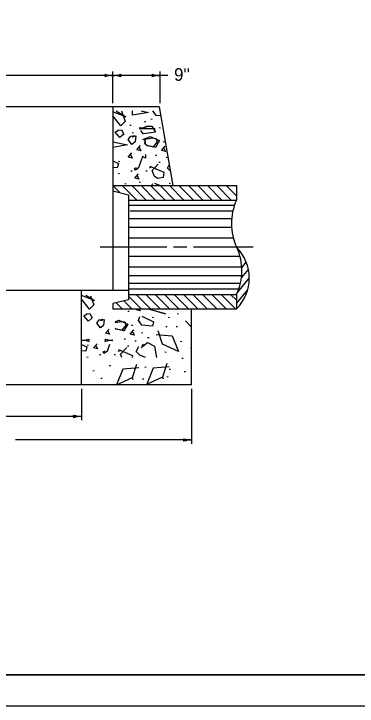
# Model space of a CAD drawing. Extents: x 1000 to 1036.3, y 1000 to 1022.
# Drawn here: x 1012.67 to 1018.14, y 1000 to 1011 of the extents above; entities that cross this region are included whole.
import ezdxf

# ---------------------------------------------------------------- set-up
doc = ezdxf.new("R2010")
doc.units = 0
for name, color, linetype in [('Level 1', 7, 'Continuous'), ('Level 10', 7, 'Continuous'), ('Level 11', 7, 'Continuous')]:
    doc.layers.add(name, color=color, linetype=linetype)

msp = doc.modelspace()

# ---------------------------------------------------------------- linework, layer by layer
at = {"layer": 'Level 1'}
for p, q in [((1014.25, 1010.021), (1012.097, 1010.021)), ((1014.25, 1009.583), (1014.25, 1010.083)), ((1015.125, 1010.021), (1014.25, 1010.021)), ((1015, 1009.583), (1015, 1010.083)), ((1014.989, 1009.521), (1009.518, 1009.521)), ((1014.25, 1009.521), (1014.25, 1006.604)), ((1014.989, 1009.521), (1015.204, 1008.271)), ((1014.25, 1008.271), (1016.217, 1008.271)), ((1014.25, 1008.271), (1014.25, 1008.187)), ((1014.361, 1008.16), (1014.25, 1008.271)), ((1014.629, 1008.042), (1014.4, 1008.271)), ((1014.78, 1008.042), (1014.551, 1008.271)), ((1014.93, 1008.042), (1014.701, 1008.271)), ((1015.08, 1008.042), (1014.851, 1008.271)), ((1015.231, 1008.042), (1015.001, 1008.271)), ((1015.381, 1008.042), (1015.152, 1008.271)), ((1015.531, 1008.042), (1015.302, 1008.271)), ((1015.681, 1008.042), (1015.452, 1008.271)), ((1015.831, 1008.042), (1015.602, 1008.271)), ((1015.982, 1008.042), (1015.753, 1008.271)), ((1016.132, 1008.042), (1015.903, 1008.271)), ((1016.217, 1008.107), (1016.053, 1008.271)), ((1016.217, 1008.257), (1016.203, 1008.271)), ((1016.217, 1008.271), (1016.217, 1008.042)), ((1014.25, 1008.187), (1014.5, 1008.125)), ((1014.5, 1008.125), (1014.5, 1006.458)), ((1014.5, 1008.125), (1014.5, 1006.458)), ((1014.5, 1008.042), (1016.217, 1008.042)), ((1014.5, 1008.042), (1016.217, 1008.042)), ((1014.5, 1007.962), (1016.185, 1007.962)), ((1014.528, 1007.87), (1016.158, 1007.87)), ((1014.5, 1007.75), (1016.139, 1007.75)), ((1014.5, 1007.61), (1016.137, 1007.61)), ((1014.5, 1007.441), (1016.165, 1007.441)), ((1015.108, 1007.292), (1014.048, 1007.292)), ((1014.5, 1007.292), (1014.048, 1007.292)), ((1015.426, 1007.292), (1015.214, 1007.292)), ((1016.48, 1007.292), (1015.533, 1007.292)), ((1016.273, 1007.145), (1014.5, 1007.145)), ((1016.296, 1006.961), (1016.373, 1007.054)), ((1016.301, 1006.975), (1014.5, 1006.975)), ((1016.321, 1006.835), (1014.5, 1006.835)), ((1016.3, 1006.811), (1016.407, 1006.938)), ((1016.237, 1006.58), (1016.421, 1006.799)), ((1016.279, 1006.716), (1014.5, 1006.716)), ((1016.251, 1006.623), (1014.5, 1006.623)), ((1016.217, 1006.4), (1016.394, 1006.612)), ((1014.5, 1006.604), (1010.018, 1006.604)), ((1013.75, 1005.104), (1013.75, 1006.604)), ((1014.5, 1006.542), (1016.217, 1006.542)), ((1014.701, 1006.312), (1014.5, 1006.513)), ((1014.851, 1006.312), (1014.622, 1006.542)), ((1015.001, 1006.312), (1014.772, 1006.542)), ((1015.152, 1006.312), (1014.922, 1006.542)), ((1015.302, 1006.312), (1015.073, 1006.542)), ((1015.452, 1006.312), (1015.223, 1006.542)), ((1015.602, 1006.312), (1015.373, 1006.542)), ((1015.752, 1006.312), (1015.523, 1006.542)), ((1015.903, 1006.312), (1015.674, 1006.542)), ((1016.053, 1006.312), (1015.824, 1006.542)), ((1016.203, 1006.312), (1015.974, 1006.542)), ((1016.217, 1006.449), (1016.124, 1006.542)), ((1016.217, 1006.542), (1016.217, 1006.312)), ((1014.5, 1006.458), (1014.25, 1006.396)), ((1014.25, 1006.396), (1014.25, 1006.312)), ((1014.4, 1006.312), (1014.303, 1006.409)), ((1014.55, 1006.312), (1014.424, 1006.439)), ((1014.25, 1006.312), (1016.217, 1006.312)), ((1015.5, 1005.104), (1015.5, 1006.312)), ((1015.5, 1005.104), (1009, 1005.104)), ((1013.75, 1005.042), (1013.75, 1004.542)), ((1015.5, 1005.042), (1015.5, 1004.167)), ((1013.75, 1004.604), (1011.859, 1004.604)), ((1015.5, 1004.229), (1012.7, 1004.229))]:
    msp.add_line(p, q, dxfattribs=at)
for points in [[(1014.303, 1009.458), (1014.457, 1009.364), (1014.25, 1009.441)], [(1014.386, 1009.458), (1014.446, 1009.292), (1014.379, 1009.222), (1014.25, 1009.382)], [(1014.699, 1009.458), (1014.819, 1009.434), (1014.563, 1009.388), (1014.561, 1009.458)], [(1015.013, 1009.38), (1014.937, 1009.386), (1014.885, 1009.458)], [(1014.753, 1009.291), (1014.775, 1009.289)], [(1014.852, 1009.331), (1014.873, 1009.328)], [(1014.326, 1009.153), (1014.385, 1009.156), (1014.422, 1009.086), (1014.363, 1009.033), (1014.289, 1009.118), (1014.342, 1009.15)], [(1014.518, 1009.232), (1014.539, 1009.23)], [(1014.667, 1009.196), (1014.921, 1009.174), (1014.67, 1009.174)], [(1014.697, 1009.172), (1014.79, 1009.214), (1014.87, 1009.214), (1014.926, 1009.118), (1014.819, 1009.105), (1014.731, 1009.094), (1014.694, 1009.148)], [(1014.989, 1009.193), (1015.01, 1009.191)], [(1014.555, 1009.046), (1014.614, 1009.062), (1014.603, 1008.966), (1014.553, 1008.926), (1014.494, 1009.001), (1014.534, 1009.057), (1014.593, 1009.068)], [(1014.557, 1009.115), (1014.578, 1009.112)], [(1014.726, 1009.001), (1014.846, 1009.052), (1014.99, 1008.987), (1014.926, 1008.878), (1014.798, 1008.905), (1014.761, 1008.942), (1014.771, 1008.99)], [(1014.742, 1009.003), (1014.883, 1009.03), (1014.939, 1009.022), (1014.955, 1008.969), (1014.891, 1008.889), (1014.803, 1008.905), (1014.771, 1008.923), (1014.771, 1008.99)], [(1014.25, 1008.965), (1014.485, 1008.917), (1014.25, 1008.875)], [(1014.758, 1008.99), (1014.747, 1008.982)], [(1015.048, 1008.971), (1015.069, 1008.968)], [(1014.663, 1008.892), (1014.695, 1008.825), (1014.631, 1008.841), (1014.69, 1008.908)], [(1015.056, 1008.879), (1015.088, 1008.812), (1015.024, 1008.828), (1015.083, 1008.895)], [(1014.526, 1008.774), (1014.558, 1008.707), (1014.494, 1008.723), (1014.553, 1008.79)], [(1014.769, 1008.764), (1014.771, 1008.707), (1014.723, 1008.731), (1014.657, 1008.553), (1014.609, 1008.518), (1014.595, 1008.545), (1014.627, 1008.561)], [(1014.93, 1008.755), (1014.952, 1008.752)], [(1015.1, 1008.722), (1015.122, 1008.719)], [(1014.25, 1008.665), (1014.338, 1008.624), (1014.319, 1008.555), (1014.25, 1008.56)], [(1014.341, 1008.657), (1014.362, 1008.654)], [(1014.838, 1008.582), (1015.062, 1008.486), (1015.051, 1008.398), (1014.963, 1008.385), (1014.91, 1008.417), (1014.873, 1008.51), (1014.971, 1008.614)], [(1014.982, 1008.644), (1015.004, 1008.641)], [(1015.163, 1008.508), (1015.121, 1008.55), (1015.147, 1008.6)], [(1014.538, 1008.506), (1014.559, 1008.503)], [(1014.773, 1008.506), (1014.794, 1008.503)], [(1014.859, 1008.563), (1014.827, 1008.55)], [(1014.335, 1008.467), (1014.356, 1008.464)], [(1014.631, 1008.44), (1014.663, 1008.374), (1014.599, 1008.39), (1014.657, 1008.456)], [(1014.25, 1008.277), (1014.264, 1008.271)], [(1014.439, 1008.303), (1014.461, 1008.3)], [(1014.668, 1008.329), (1014.69, 1008.327)], [(1014.668, 1008.329), (1014.69, 1008.327)], [(1014.871, 1008.271), (1014.885, 1008.307)], [(1014.914, 1008.312), (1015.004, 1008.271)], [(1015.146, 1008.31), (1015.168, 1008.307)], [(1015.146, 1008.31), (1015.168, 1008.307)], [(1013.819, 1006.532), (1013.957, 1006.447), (1013.75, 1006.524)], [(1013.894, 1006.521), (1013.946, 1006.375), (1013.879, 1006.306), (1013.75, 1006.465)], [(1014.671, 1006.312), (1014.686, 1006.282), (1014.622, 1006.298), (1014.635, 1006.312)], [(1014.834, 1006.306), (1015.085, 1006.231), (1014.834, 1006.3)], [(1015.083, 1006.312), (1015.086, 1006.308), (1015.067, 1006.312)], [(1013.826, 1006.236), (1013.885, 1006.239), (1013.922, 1006.17), (1013.863, 1006.116), (1013.789, 1006.202), (1013.842, 1006.234)], [(1014.489, 1006.277), (1014.51, 1006.274)], [(1014.709, 1006.195), (1014.898, 1006.107), (1014.88, 1006.037), (1014.712, 1006.051), (1014.656, 1006.128), (1014.68, 1006.189)], [(1014.875, 1006.178), (1014.897, 1006.176)], [(1015.13, 1006.178), (1015.152, 1006.176)], [(1015.274, 1006.237), (1015.296, 1006.235)], [(1015.49, 1006.257), (1015.5, 1006.256)], [(1014.055, 1006.13), (1014.114, 1006.146), (1014.103, 1006.049), (1014.053, 1006.01), (1013.994, 1006.084), (1014.034, 1006.14), (1014.093, 1006.151)], [(1014.286, 1006.109), (1014.346, 1006.135), (1014.49, 1006.071), (1014.426, 1005.962), (1014.298, 1005.988), (1014.286, 1006)], [(1014.286, 1006.095), (1014.383, 1006.114), (1014.439, 1006.106), (1014.455, 1006.052), (1014.391, 1005.972), (1014.303, 1005.988), (1014.286, 1005.998)], [(1015.405, 1006.124), (1015.5, 1006.024)], [(1014.163, 1005.975), (1014.195, 1005.909), (1014.131, 1005.925), (1014.19, 1005.991)], [(1014.556, 1005.962), (1014.588, 1005.896), (1014.524, 1005.912), (1014.583, 1005.978)], [(1014.548, 1006.054), (1014.569, 1006.051)], [(1014.938, 1005.905), (1015.192, 1005.884), (1015.293, 1005.633), (1015.04, 1005.751), (1014.97, 1005.964)], [(1015.091, 1006.034), (1015.113, 1006.032)], [(1015.255, 1006.034), (1015.276, 1006.032)], [(1014.705, 1005.936), (1014.726, 1005.934)], [(1014.803, 1005.858), (1014.825, 1005.855)], [(1013.75, 1005.748), (1013.838, 1005.707), (1013.819, 1005.638), (1013.75, 1005.644)], [(1013.841, 1005.74), (1013.862, 1005.737)], [(1013.972, 1005.743), (1014.004, 1005.676), (1013.94, 1005.692), (1013.998, 1005.759)], [(1014.198, 1005.746), (1014.157, 1005.636), (1014.109, 1005.601), (1014.095, 1005.628), (1014.127, 1005.644)], [(1014.43, 1005.838), (1014.452, 1005.835)], [(1014.6, 1005.805), (1014.622, 1005.803)], [(1014.698, 1005.697), (1014.799, 1005.777), (1014.911, 1005.719), (1014.946, 1005.542)], [(1014.733, 1005.753), (1014.709, 1005.719)], [(1015.327, 1005.799), (1015.348, 1005.796)], [(1014.359, 1005.647), (1014.327, 1005.633)], [(1014.338, 1005.665), (1014.562, 1005.569), (1014.559, 1005.542)], [(1014.393, 1005.542), (1014.373, 1005.593), (1014.471, 1005.697)], [(1014.482, 1005.727), (1014.504, 1005.724)], [(1014.77, 1005.542), (1014.677, 1005.577), (1014.621, 1005.633), (1014.663, 1005.713)], [(1015.078, 1005.629), (1015.099, 1005.626)], [(1015.5, 1005.663), (1015.496, 1005.692)], [(1013.835, 1005.55), (1013.856, 1005.547)], [(1014.038, 1005.589), (1014.059, 1005.587)], [(1014.273, 1005.589), (1014.294, 1005.587)], [(1015.368, 1005.526), (1015.347, 1005.524)], [(1014.212, 1005.409), (1014.191, 1005.406)], [(1014.663, 1005.378), (1014.41, 1005.356), (1014.308, 1005.106), (1014.562, 1005.223), (1014.631, 1005.436)], [(1015.147, 1005.39), (1014.893, 1005.368), (1014.792, 1005.117), (1015.045, 1005.235), (1015.115, 1005.448)], [(1013.953, 1005.326), (1013.931, 1005.323)], [(1014.778, 1005.385), (1014.757, 1005.382)], [(1015.168, 1005.349), (1015.146, 1005.347)], [(1015.404, 1005.314), (1015.382, 1005.311)], [(1014.082, 1005.208), (1014.061, 1005.205)], [(1014.578, 1005.196), (1014.557, 1005.193)], [(1014.743, 1005.196), (1014.722, 1005.193)], [(1015.061, 1005.208), (1015.04, 1005.205)], [(1015.132, 1005.231), (1015.111, 1005.229)]]:
    msp.add_lwpolyline(points, dxfattribs=at)
for centre, radius, start, end in [((1014.101, 1010.021), 0.0313, 319.1087, 41.2254), ((1014.25, 1010.412), 0.391, 251.3312, 270), ((1014.25, 1009.63), 0.391, 90.0061, 108.6528), ((1014.25, 1010.412), 0.391, 270, 288.6688), ((1014.25, 1010.412), 0.391, 270, 270.0122), ((1014.25, 1009.63), 0.391, 71.3472, 89.9939), ((1014.25, 1010.412), 0.391, 269.9878, 270), ((1014.399, 1010.021), 0.0313, 138.7746, 220.8913), ((1014.851, 1010.021), 0.0313, 318.7746, 40.8913), ((1015, 1010.412), 0.391, 251.3472, 269.9939), ((1015, 1009.63), 0.391, 90, 108.6688), ((1015, 1009.63), 0.391, 89.9878, 90), ((1017.026, 1007.669), 0.89, 155.2814, 205.4272), ((1015.732, 1006.802), 0.689, 314.7257, 45.2744), ((1015.43, 1006.919), 0.873, 334.3632, 24.9194), ((1013.75, 1006.203), 0.391, 270.0061, 288.6528), ((1013.75, 1005.422), 0.391, 71.3312, 90), ((1013.75, 1005.422), 0.391, 90, 90.0122), ((1013.899, 1005.813), 0.0313, 139.1087, 221.2254), ((1014.101, 1005.812), 0.0313, 319.1087, 41.2254), ((1014.25, 1006.203), 0.391, 251.3312, 270), ((1014.25, 1005.422), 0.391, 90.0061, 108.6528), ((1014.25, 1006.203), 0.391, 270, 270.0122), ((1013.601, 1004.604), 0.0313, 318.7746, 40.8913), ((1013.75, 1004.995), 0.391, 251.3472, 269.9939), ((1013.75, 1004.213), 0.391, 90, 108.6688), ((1013.75, 1004.213), 0.391, 89.9878, 90), ((1015.351, 1004.229), 0.0313, 318.7746, 40.8913), ((1015.5, 1004.62), 0.391, 251.3472, 269.9939), ((1015.5, 1003.838), 0.391, 90, 108.6688), ((1015.5, 1003.838), 0.391, 89.9878, 90)]:
    msp.add_arc(centre, radius, start, end, dxfattribs=at)
at = {"layer": 'Level 10'}
for p, q in [((1035.5, 1000.5), (1007, 1000.5)), ((1036, 1000), (1000, 1000))]:
    msp.add_line(p, q, dxfattribs=at)
at = {"layer": 'Level 11'}
msp.add_lwpolyline([(1007, 1000.5), (1035.5, 1000.5), (1035.5, 1021.5), (1007, 1021.5)], close=True, dxfattribs=at)

# ---------------------------------------------------------------- texts
at = {"layer": 'Level 1'}
msp.add_text("9''", height=0.2, dxfattribs=at).set_placement((1015.224, 1009.936))

doc.saveas('drawing.dxf')
